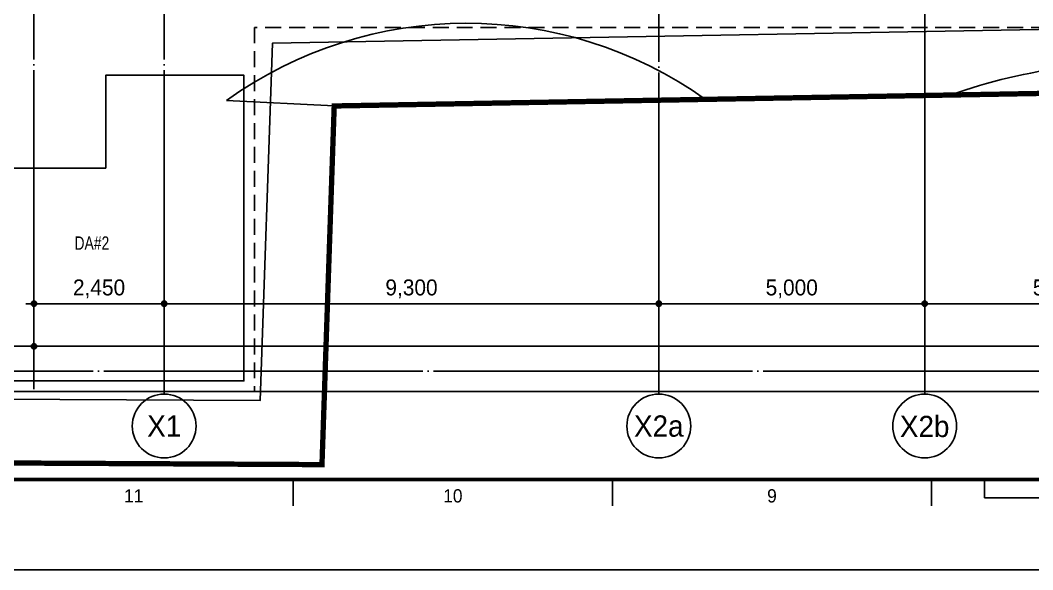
# Model space of a CAD drawing. Header units: millimetres. Extents: x 0 to 1390178, y 0 to 110113.
# Drawn here: x 438865 to 457904, y 0 to 10335 of the extents above; entities that cross this region are included whole.
import ezdxf
from ezdxf.enums import TextEntityAlignment as Align
from ezdxf.xclip import XClip

# ---------------------------------------------------------------- set-up
doc = ezdxf.new("R2010")
doc.units = ezdxf.units.MM
doc.header["$LTSCALE"] = 100
doc.header["$XCLIPFRAME"] = 0
for name, pattern in [('X - 평면도$0$CEN', [62, 60, -1, 0, -1]), ('X - 평면도$0$HID', [1.5, 1, -0.5]), ('X - 평면도$0$PHANTOM2', [50, 40, -2, 2, -2, 2, -2])]:
    doc.linetypes.add(name, pattern=pattern)
doc.layers.get('DEFPOINTS').update_dxf_attribs({"color": 145})
for name, color, linetype in [('AA-XXXX-DIMS', 7, 'Continuous'), ('AA-XXXX-TEXT', 3, 'Continuous'), ('DIM', 7, 'Continuous'), ('X - LAND$0$04-산철쭉', 8, 'Continuous'), ('X - LAND$0$04-자산홍', 8, 'Continuous'), ('X - SHEET$0$AA-BORD-FORM', 7, 'Continuous'), ('X - SHEET$0$AA-BORD-TEXT', 3, 'Continuous'), ('X - 평면도$0$0-구역계', 1, 'Continuous'), ('X - 평면도$0$AA-EL-PCN3', 3, 'Continuous'), ('X - 평면도$0$AA-XXXX-CNTL', 1, 'X - 평면도$0$CEN'), ('X - 평면도$0$H7', 7, 'X - 평면도$0$HID')]:
    doc.layers.add(name, color=color, linetype=linetype)
for name, color, linetype, plot in [('X - LAND$0$DEFPOINT', 163, 'Continuous', False), ('X - 평면도$0$$0$DEFPOINT', 163, 'Continuous', False), ('X - 평면도$0$DEFPOINT', 163, 'Continuous', False)]:
    doc.layers.add(name, color=color, linetype=linetype, plot=plot)
doc.styles.add('HAUD01', font='Dotum.ttf')
doc.styles.get("Standard").update_dxf_attribs({"font": 'Dotum.ttf'})
doc.styles.add('X - SHEET$0$HAUD01', font='Dotum.ttf')
doc.dimstyles.new('HAUD-100', dxfattribs={"dimscale": 100, "dimtxt": 3, "dimasz": 1, "dimexe": 0, "dimexo": 3, "dimgap": 1, "dimtad": 1, "dimdec": 0, "dimdsep": 46, "dimlunit": 6, "dimtxsty": 'HAUD01', "dimblk": 'DIMDOT', "dimcen": 2.5, "dimdle": 1.5, "dimclrd": 7, "dimclre": 7, "dimclrt": 3, "dimadec": 0, "dimazin": 0, "dimtfac": 1, "dimtdec": 0, "dimtix": 1, "dimtmove": 2, "dimatfit": 3, "dimfxl": 1, "dimtvp": 1, "dimtolj": 1, "dimtzin": 0, "dimarcsym": 0})

# ---------------------------------------------------------------- blocks, each defined once
blk = doc.blocks.new('X - SHEET$0$HAUDsheetV')
at = {"layer": 'X - SHEET$0$AA-BORD-FORM', "color": 2}
for p, q in [((241, 17), (241, 12)), ((301, 17), (301, 12)), ((361, 17), (361, 12)), ((371, 17), (371, 13.5)), ((371, 13.5), (471, 13.5))]:
    blk.add_line(p, q, dxfattribs=at)
at = {"layer": 'X - SHEET$0$AA-BORD-FORM', "color": 1}
blk.add_lwpolyline([(1, 0), (841, 0), (841, 594), (1, 594)], close=True, dxfattribs=at)
at = {"layer": 'X - SHEET$0$AA-BORD-FORM', "color": 2, "const_width": 0.682}
blk.add_lwpolyline([(21, 17), (21, 577), (821, 577), (821, 17)], close=True, dxfattribs=at)
at = {"layer": 'X - SHEET$0$AA-BORD-TEXT', "color": 7, "style": 'X - SHEET$0$HAUD01'}
for s, p in [('11', (211, 13.9)), ('10', (271, 13.9)), ('9', (331, 13.9))]:
    blk.add_text(s, height=2.5, dxfattribs=at).set_placement(p, align=Align.MIDDLE_CENTER)
at = {"layer": 'X - SHEET$0$AA-BORD-TEXT', "color": 3, "style": 'X - SHEET$0$HAUD01'}
for tag, p in [('PJCode', (786, 567.94)), ('작성자', (786.11, 194.82)), ('검토자', (786.11, 181.82)), ('최종검토자', (786.11, 168.82)), ('승인자', (786.11, 155.82)), ('일자', (786.83, 144.02)), ('개정번호', (812, 65.92))]:
    blk.add_attdef(tag, text='', height=3, dxfattribs=at).set_placement(p, align=Align.MIDDLE_CENTER)
at = {"layer": 'X - SHEET$0$AA-BORD-TEXT', "color": 3, "lineweight": 30, "flags": 104}
blk.add_attdef('PJTitle', text='', height=4, dxfattribs=at).set_placement((787.25, 536.62), align=Align.MIDDLE_CENTER)
blk = doc.blocks.new('X - SHEET')
at = {"xscale": 100, "yscale": 100, "zscale": 100}
blk.add_blockref('X - SHEET$0$HAUDsheetV', (-100, 0), dxfattribs=at)
blk = doc.blocks.new('DIMDOT')
at = {"layer": 'AA-XXXX-DIMS'}
for p, q in [((-1.5, 0), (1.5, 0)), ((0, -1.5), (0, 1.5))]:
    blk.add_line(p, q, dxfattribs=at)
for radius in [0.5, 0.25]:
    blk.add_circle((0, 0), radius, dxfattribs=at)
blk = doc.blocks.new('*D359')
at = {"color": 7, "lineweight": -2, "transparency": 16777216}
for p, q in [((-41817, -11007), (-41817, -12307)), ((-32517, -11007), (-32517, -12307)), ((-41717, -12307), (-32617, -12307))]:
    blk.add_line(p, q, dxfattribs=at)
at = {"layer": 'DEFPOINTS', "color": 0, "transparency": 16777216}
for p in [(-41817, -10707, 0), (-32517, -10707, 0), (-32517, -12307)]:
    blk.add_point(p, dxfattribs=at)
at = {"color": 7, "lineweight": -2, "transparency": 16777216, "xscale": 100, "yscale": 100, "zscale": 100, "rotation": 180}
blk.add_blockref('DIMDOT', (-41817, -12307), dxfattribs=at)
at = {"color": 7, "lineweight": -2, "transparency": 16777216, "xscale": 100, "yscale": 100, "zscale": 100}
blk.add_blockref('DIMDOT', (-32517, -12307), dxfattribs=at)
at = {"color": 3, "transparency": 16777216, "insert": (-37167, -12028), "char_height": 300, "attachment_point": 5, "style": 'HAUD01'}
blk.add_mtext('\\A1;9,300', dxfattribs=at)
blk = doc.blocks.new('*D360')
at = {"color": 7, "lineweight": -2, "transparency": 16777216}
for p, q in [((-44267, -11007), (-44267, -12307)), ((-41817, -11007), (-41817, -12307)), ((-44167, -12307), (-41917, -12307))]:
    blk.add_line(p, q, dxfattribs=at)
at = {"layer": 'DEFPOINTS', "color": 0, "transparency": 16777216}
for p in [(-44267, -10707, 0), (-41817, -10707, 0), (-41817, -12307)]:
    blk.add_point(p, dxfattribs=at)
at = {"color": 7, "lineweight": -2, "transparency": 16777216, "xscale": 100, "yscale": 100, "zscale": 100, "rotation": 180}
blk.add_blockref('DIMDOT', (-44267, -12307), dxfattribs=at)
at = {"color": 7, "lineweight": -2, "transparency": 16777216, "xscale": 100, "yscale": 100, "zscale": 100}
blk.add_blockref('DIMDOT', (-41817, -12307), dxfattribs=at)
at = {"color": 3, "transparency": 16777216, "insert": (-43042, -12028), "char_height": 300, "attachment_point": 5, "style": 'HAUD01'}
blk.add_mtext('\\A1;2,450', dxfattribs=at)
blk = doc.blocks.new('*D365')
at = {"color": 7, "lineweight": -2, "transparency": 16777216}
for p, q in [((-32517, -11007), (-32517, -12307)), ((-27517, -11007), (-27517, -12307)), ((-27617, -12307), (-32417, -12307))]:
    blk.add_line(p, q, dxfattribs=at)
at = {"layer": 'DEFPOINTS', "color": 0, "transparency": 16777216}
for p in [(-32517, -10707, 0), (-27517, -10707, 0), (-32517, -12307)]:
    blk.add_point(p, dxfattribs=at)
at = {"color": 7, "lineweight": -2, "transparency": 16777216, "xscale": 100, "yscale": 100, "zscale": 100, "rotation": 180}
blk.add_blockref('DIMDOT', (-32517, -12307), dxfattribs=at)
at = {"color": 7, "lineweight": -2, "transparency": 16777216, "xscale": 100, "yscale": 100, "zscale": 100}
blk.add_blockref('DIMDOT', (-27517, -12307), dxfattribs=at)
at = {"color": 3, "transparency": 16777216, "insert": (-30017, -12028), "char_height": 300, "attachment_point": 5, "style": 'HAUD01'}
blk.add_mtext('\\A1;5,000', dxfattribs=at)
blk = doc.blocks.new('*D375')
at = {"color": 7, "lineweight": -2, "transparency": 16777216}
for p, q in [((-27517, -11007), (-27517, -12307)), ((-22467, -11007), (-22467, -12307)), ((-27417, -12307), (-22567, -12307))]:
    blk.add_line(p, q, dxfattribs=at)
at = {"layer": 'DEFPOINTS', "color": 0, "transparency": 16777216}
for p in [(-27517, -10707), (-22467, -10707), (-22467, -12307)]:
    blk.add_point(p, dxfattribs=at)
at = {"color": 7, "lineweight": -2, "transparency": 16777216, "xscale": 100, "yscale": 100, "zscale": 100, "rotation": 180}
blk.add_blockref('DIMDOT', (-27517, -12307), dxfattribs=at)
at = {"color": 7, "lineweight": -2, "transparency": 16777216, "xscale": 100, "yscale": 100, "zscale": 100}
blk.add_blockref('DIMDOT', (-22467, -12307), dxfattribs=at)
at = {"color": 3, "transparency": 16777216, "insert": (-24992, -12028), "char_height": 300, "attachment_point": 5, "style": 'HAUD01'}
blk.add_mtext('\\A1;5,050', dxfattribs=at)
blk = doc.blocks.new('*D383')
at = {"color": 7, "lineweight": -2, "transparency": 16777216}
for p, q in [((-46117, -11007), (-46117, -13107)), ((-44267, -11007), (-44267, -13107)), ((-46017, -13107), (-44367, -13107))]:
    blk.add_line(p, q, dxfattribs=at)
at = {"layer": 'DEFPOINTS', "color": 0, "transparency": 16777216}
for p in [(-46117, -10707, 0), (-44267, -10707, 0), (-44267, -13107)]:
    blk.add_point(p, dxfattribs=at)
at = {"color": 7, "lineweight": -2, "transparency": 16777216, "xscale": 100, "yscale": 100, "zscale": 100, "rotation": 180}
blk.add_blockref('DIMDOT', (-46117, -13107), dxfattribs=at)
at = {"color": 7, "lineweight": -2, "transparency": 16777216, "xscale": 100, "yscale": 100, "zscale": 100}
blk.add_blockref('DIMDOT', (-44267, -13107), dxfattribs=at)
at = {"color": 3, "transparency": 16777216, "insert": (-45192, -12828), "char_height": 300, "attachment_point": 5, "style": 'HAUD01'}
blk.add_mtext('\\A1;1,850', dxfattribs=at)
blk = doc.blocks.new('*D385')
at = {"color": 7, "lineweight": -2, "transparency": 16777216}
for p, q in [((-44267, -11007), (-44267, -13107)), ((-3417, -11007), (-3417, -13107)), ((-44167, -13107), (-3517, -13107))]:
    blk.add_line(p, q, dxfattribs=at)
at = {"layer": 'DEFPOINTS', "color": 0, "transparency": 16777216}
for p in [(-44267, -10707), (-3417, -10707), (-3417, -13107)]:
    blk.add_point(p, dxfattribs=at)
at = {"color": 7, "lineweight": -2, "transparency": 16777216, "xscale": 100, "yscale": 100, "zscale": 100, "rotation": 180}
blk.add_blockref('DIMDOT', (-44267, -13107), dxfattribs=at)
at = {"color": 7, "lineweight": -2, "transparency": 16777216, "xscale": 100, "yscale": 100, "zscale": 100}
blk.add_blockref('DIMDOT', (-3417, -13107), dxfattribs=at)
at = {"color": 3, "transparency": 16777216, "insert": (-23842, -12828), "char_height": 300, "attachment_point": 5, "style": 'HAUD01'}
blk.add_mtext('\\A1;40,850', dxfattribs=at)
blk = doc.blocks.new('X - 평면도$0$A$C80b97300')
at = {"layer": 'X - 평면도$0$DEFPOINT'}
blk.add_lwpolyline([(159778, 61131), (159778, 61131), (126247, 50543), (117552, 69514), (112287, 67315), (106427, 84785), (99926, 82972), (96607, 93676), (102860, 95418), (120049, 99664), (127006, 101294), (135152, 103816), (143267, 106051), (150522, 89247), (152970, 82523), (154689, 77528), (159778, 61131)], dxfattribs=at)
blk = doc.blocks.new('X - 평면도$0$A$C131C07CB')
at = {"layer": 'X - 평면도$0$0-구역계', "color": 1, "linetype": 'X - 평면도$0$PHANTOM2', "const_width": 100, "flags": 128}
blk.add_lwpolyline([(50108, 50546), (32940, 50631), (27658, 50496), (20509, 50187), (2300, 48329), (1988, 39918), (1940, 31390), (1399, 24265), (272, 6596), (50, 108), (11256, 50), (11486, 6795), (29909, 7122), (29397, 12805), (50106, 15382)], close=True, dxfattribs=at)
at = {"layer": 'X - 평면도$0$DEFPOINT'}
for points in [[(50108, 50546), (32940, 50631), (27658, 50496), (20509, 50187), (2300, 48329), (1988, 39918), (1940, 31390), (1399, 24265), (272, 6596), (50, 108), (11256, 50), (11486, 6795), (29909, 7122), (29397, 12805), (50106, 15382)], [(48908, 49352), (32952, 49431), (27700, 49296), (20596, 48990), (3461, 47241), (3188, 39892), (3140, 31341), (2596, 24182), (1470, 6537), (1291, 1301), (10096, 1256), (10325, 7974), (28598, 8299), (28098, 13852), (48906, 16442)]]:
    blk.add_lwpolyline(points, close=True, dxfattribs=at)
blk = doc.blocks.new('X - 평면도$0$A$C9949ff83')
at = {"layer": 'DEFPOINTS'}
for points in [[(0, 59400), (84000, 59400), (84000, 0), (0, 0)], [(2000, 1700), (75000, 1700), (75000, 57700), (2000, 57700)]]:
    blk.add_lwpolyline(points, close=True, dxfattribs=at)
blk = doc.blocks.new('X - LAND', base_point=(-475, -287))
at = {"layer": 'X - LAND$0$04-산철쭉'}
blk.add_lwpolyline([(55608, 24821, -0.111004), (60091, 25372, 0.473924), (60876, 26506, -0.226453), (61246, 30818, -0.617934), (62792, 30732), (61930, 30624), (62443, 24943)], format="xyb", close=True, dxfattribs=at)
at = {"layer": 'X - LAND$0$04-자산홍'}
blk.add_lwpolyline([(41992, 24716, -0.320465), (51003, 24738), (44018, 24615)], format="xyb", close=True, dxfattribs=at)
at = {"layer": 'X - LAND$0$DEFPOINT'}
blk.add_lwpolyline([(82640, 68366), (65473, 68451), (60191, 68315), (53042, 68007), (34833, 66148), (34521, 57737), (34473, 49210), (33932, 42085), (32804, 24416), (32583, 17927), (43789, 17870), (44018, 24615), (62442, 24942), (61930, 30624), (82639, 33202)], close=True, dxfattribs=at)
blk = doc.blocks.new('X - 평면도', base_point=(-475.4, -286.7))
at = {"layer": 'DEFPOINTS'}
blk.add_lwpolyline([(657286.2, 68689.6), (718213.6, 68689.6), (718213.6, 19243.1), (657286.2, 19243.1)], close=True, dxfattribs=at)
at = {"layer": 'X - 평면도$0$$0$DEFPOINT'}
blk.add_lwpolyline([(712640.5, 68365.6), (695472.6, 68450.8), (690191.2, 68315.3), (683042.1, 68006.8), (664833.1, 66148.4), (664521.2, 57737.5), (664473, 49209.6), (663931.7, 42085), (662804.5, 24415.6), (662582.9, 17927.4), (673789, 17869.8), (674018.4, 24614.7), (692441.5, 24941.8), (691930.2, 30624.5), (712639.2, 33202.2)], close=True, dxfattribs=at)
at = {"layer": 'X - 평면도$0$AA-EL-PCN3'}
blk.add_lwpolyline([(669722, 23443.1), (669722, 25193.1), (672322, 25193.1), (672322, 19443.1), (666322, 19443.1), (666322, 23443.1)], close=True, dxfattribs=at)
at = {"layer": 'X - 평면도$0$AA-XXXX-CNTL'}
for p, q in [((668372, 68689.6), (668372, 19243.1)), ((670822, 68689.6), (670822, 19243.1)), ((680122, 19243.1), (680122, 40145.5)), ((685122, 40145.5), (685122, 19243.1)), ((657286.2, 19627.4), (718213.6, 19627.4))]:
    blk.add_line(p, q, dxfattribs=at)
at = {"layer": 'X - 평면도$0$H7', "ltscale": 3}
blk.add_lwpolyline([(666122, 65186.3), (685687.1, 67073.1), (711472, 67073.1), (711472, 35476), (690572, 31923.6), (690572, 26093.1), (672522, 26093.1), (672522, 19243.1), (666122, 19243.1), (666122, 65186.3)], dxfattribs=at)
blk.add_blockref('X - 평면도$0$A$C9949ff83', (649249.9, 15892.4))
ref = blk.add_blockref('X - 평면도$0$A$C80b97300', (722821.6, -102404.4), dxfattribs=dict(rotation=72.47546202917606))
XClip(ref).set_block_clipping_path([(94693.8409505995, 98626.5196486565), (113039.9373957263, 40526.9089176619), (162789.9645771914, 56236.4598997638), (144443.8681320646, 114336.0706307584)])
ref = blk.add_blockref('X - LAND', (629524.6, -286.7))
XClip(ref).set_block_clipping_path([(27286.2339644467, 19243.1096737642), (88213.6007375629, 68689.6188814971)])
at = {"layer": 'X - 평면도$0$0-구역계'}
blk.add_blockref('X - 평면도$0$A$C131C07CB', (662532.9, 17819.8), dxfattribs=at)
blk = doc.blocks.new('지상부 치수 1')
at = {"layer": 'DIM'}
for p, q in [((-41817.3, -14007, 0), (-41817.3, -13707, 0)), ((-32517.3, -14007), (-32517.3, -13707)), ((-27517.3, -14007), (-27517.3, -13707))]:
    blk.add_line(p, q, dxfattribs=at)
for centre in [(-41817.3, -14607, 0), (-32517.3, -14607), (-27517.3, -14607)]:
    blk.add_circle(centre, 600, dxfattribs=at)
at = {"layer": 'DIM', "style": 'HAUD01'}
for s, p in [('X1', (-41817.3, -14607, 0)), ('X2a', (-32517.3, -14607)), ('X2b', (-27517.3, -14607))]:
    blk.add_text(s, height=400, dxfattribs=at).set_placement(p, align=Align.MIDDLE)
for base, p1, p2, picture, middle in [((-44267.2, -13107, 0), (-46117.3, -10707, 0), (-44267.2, -10707, 0), '*D383', (-45192.2, -12827.9, 0)), ((-41817.2, -12307, 0), (-44267.3, -10707, 0), (-41817.2, -10707, 0), '*D360', (-43042.2, -12027.9, 0)), ((-32517.2, -12307, 0), (-41817.3, -10707, 0), (-32517.2, -10707, 0), '*D359', (-37167.2, -12027.9, 0))]:
    dim = blk.add_linear_dim(base=base, p1=p1, p2=p2, angle=180, dimstyle='HAUD-100')
    dim.commit()
    dim.dimension.update_dxf_attribs({"geometry": picture, "text_midpoint": middle})
for base, p1, p2, picture, middle in [((-3417.3, -13107, 0), (-44267.3, -10707, 0), (-3417.3, -10707, 0), '*D385', (-23842.3, -12827.9, 0)), ((-32517.2, -12307, 0), (-27517.2, -10707, 0), (-32517.2, -10707, 0), '*D365', (-30017.2, -12027.9, 0))]:
    dim = blk.add_linear_dim(base=base, p1=p1, p2=p2, dimstyle='HAUD-100')
    dim.commit()
    dim.dimension.update_dxf_attribs({"geometry": picture, "text_midpoint": middle})
dim = blk.add_aligned_dim(p1=(-27517.2, -10707, 0), p2=(-22467.2, -10707, 0), distance=-1600, dimstyle='HAUD-100')
dim.commit()
dim.dimension.update_dxf_attribs({"geometry": '*D375', "text_midpoint": (-24992.2, -12027.9, 0)})

msp = doc.modelspace()

# ---------------------------------------------------------------- block references
ref = msp.add_blockref('X - 평면도', (-229725.3, -16179.1))
XClip(ref).set_block_clipping_path([(649249.9173510048, 15892.4063044181), (733249.9173510048, 75292.406304418)])

# ---------------------------------------------------------------- next in the draw order: block references
for name, p in [('X - SHEET', (420000, 0)), ('지상부 치수 1', (483389.3, 17309.8))]:
    msp.add_blockref(name, p)

# ---------------------------------------------------------------- next in the draw order: texts
at = {"layer": 'AA-XXXX-TEXT', "style": 'HAUD01', "width": 0.8}
msp.add_text('DA#2', height=250, dxfattribs=at).set_placement((440212.2, 6144), align=Align.MIDDLE_CENTER)

doc.saveas('drawing.dxf')
